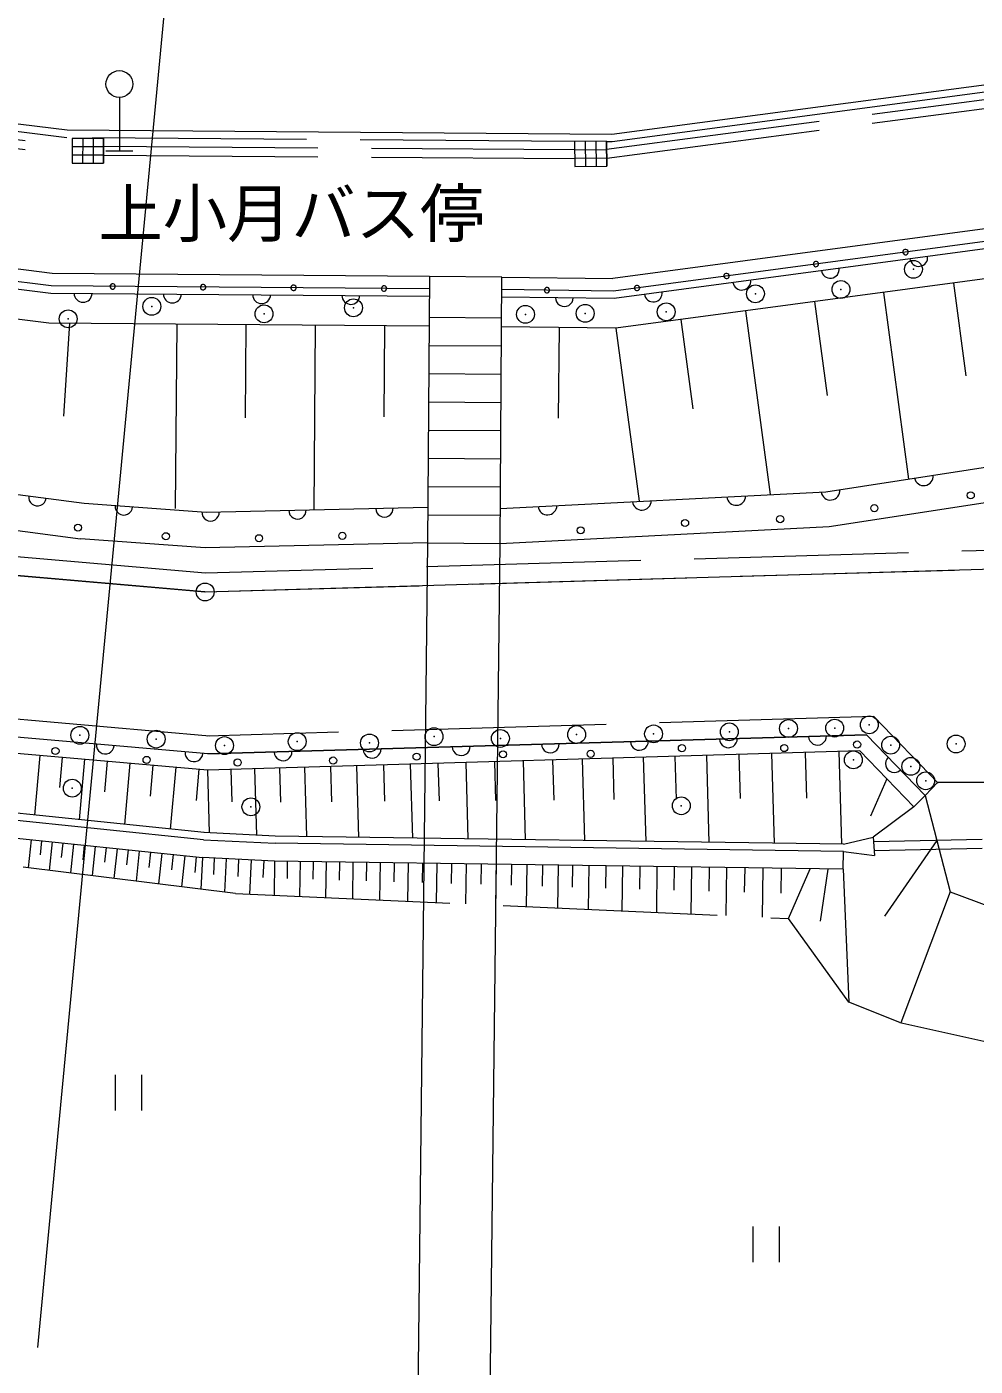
# Model space of a CAD drawing. Units: millimetres, scale not verified. Extents: x 40000 to 679997, y 20000 to 379998.
# Drawn here: x 461958 to 488519, y 243177 to 280694 of the extents above; entities that cross this region are included whole.
import ezdxf
from ezdxf.enums import TextEntityAlignment as Align

# ---------------------------------------------------------------- set-up
doc = ezdxf.new("R2010")
doc.units = ezdxf.units.MM
doc.header["$LTSCALE"] = 999.995
doc.header["$PDMODE"] = 32
doc.header["$PDSIZE"] = 500
doc.linetypes.add('DASHED', pattern=[7.5, 6, -1.5])
for name, color, linetype, lineweight in [('M-BGD', 7, 'Continuous', 13), ('M-BMK-ROW', 1, 'Continuous', 13), ('M-STR-HTXT', 7, 'Continuous', 13)]:
    doc.layers.add(name, color=color, linetype=linetype, lineweight=lineweight)
doc.styles.add('ＭＳ ゴシック', font='')
doc.styles.get('ＭＳ ゴシック').set_extended_font_data('MS Gothic')

# ---------------------------------------------------------------- blocks, each defined once
blk = doc.blocks.new('ﾌﾟﾛｯﾄﾏｰｸ-02_67')
at = {"color": 3, "linetype": 'Continuous', "lineweight": 13}
blk.add_circle((0, 0), 0.5, dxfattribs=at)

msp = doc.modelspace()

# ---------------------------------------------------------------- linework, layer by layer
at = {"layer": 'M-BGD'}
for p, q in [((441079.4, 280288.5), (463076.3, 277593.7)), ((497448.3, 280010.7), (478351.7, 277473.8)), ((464550.2, 278714.8), (464550.2, 277214.8)), ((463229.5, 277567.7), (463229.2, 276877.7)), ((463229.5, 277567.7), (463229.3, 276877.7)), ((463229.4, 277337.7), (464109.4, 277337.4)), ((464109.5, 277567.4), (463229.5, 277567.7)), ((464109.5, 277567.3), (463229.5, 277567.7)), ((463522.9, 277567.6), (463522.6, 276877.6)), ((463816.2, 277567.5), (463815.9, 276877.5)), ((464109.2, 276877.4), (464109.5, 277567.4)), ((464109.5, 277567.3), (464109.3, 276877.4)), ((478193.3, 277492.4), (477293.4, 277478.9)), ((478193.3, 277492.4), (477293.4, 277478.9)), ((477293.4, 277478.9), (477303.9, 276779)), ((477293.4, 277478.9), (477303.9, 276779)), ((477296.9, 277245.6), (478196.8, 277259.1)), ((477593.4, 277483.4), (477603.9, 276783.5)), ((477893.4, 277487.9), (477903.8, 276788)), ((478203.8, 276792.5), (478193.3, 277492.4)), ((478193.3, 277492.4), (478203.8, 276792.5)), ((478351.7, 277473.8), (478193.6, 277471)), ((463229.2, 276877.7), (464109.2, 276877.4)), ((463229.3, 277107.7), (464109.3, 277107.4)), ((463229.3, 276877.7), (464109.3, 276877.4)), ((464175.2, 277214.8), (464925.2, 277214.8)), ((477300.4, 277012.3), (478200.3, 277025.8)), ((477303.9, 276779), (478203.8, 276792.5)), ((477303.9, 276779), (478203.8, 276792.5)), ((462643.2, 273435.1), (441283.6, 276129.6)), ((493589.7, 275679.7), (478371.6, 273640.1)), ((496619.4, 275728.1), (478392.6, 273289.8)), ((478404.7, 273089.6), (493635.5, 275130.9)), ((462666.5, 273784.9), (453718.8, 274902.7)), ((453908.7, 274324.7), (462630.2, 273235.2)), ((473232.1, 273701.5), (462666.5, 273784.9)), ((473233.8, 273697.1), (473183.1, 266237.3)), ((475263.7, 273683.3), (473233.8, 273697.1)), ((475213, 266223.5), (475263.7, 273683.3)), ((475263.7, 273681), (478371.6, 273640.1)), ((487910.8, 273516.2), (488258.5, 270921.7)), ((462630.2, 273235.2), (473227.7, 273151.5)), ((473229.3, 273351.5), (462643.2, 273435.1)), ((475256.5, 273131.1), (478404.7, 273089.6)), ((478392.6, 273289.8), (475261.3, 273331)), ((485950.4, 273253.4), (486651.1, 268025.9)), ((484020.4, 272994.7), (484373.2, 270362)), ((463158.7, 272391), (462989.5, 269788.5)), ((473226.1, 272559.3), (475256, 272545.5)), ((480272.8, 272492.5), (480607.6, 269994)), ((482090.3, 272736.1), (482780.1, 267589.2)), ((466157.5, 272367.3), (466116.7, 267198.6)), ((468095.8, 272352), (468075.2, 269737)), ((470034.1, 272336.7), (469993.2, 267165.7)), ((471973.2, 272321.4), (471953, 269765.4)), ((476870.4, 272269.7), (476837, 269735.8)), ((478455.2, 272248.9), (479104.8, 267402)), ((473220.7, 271769.1), (475250.6, 271755.3)), ((473215.3, 270978.8), (475245.3, 270965)), ((473209.9, 270188.6), (475239.9, 270174.8)), ((473204.6, 269398.3), (475234.5, 269384.5)), ((484330.9, 267668.2), (493616.2, 269099.5)), ((453807, 268641.8), (463567, 267350.1)), ((473199.2, 268608.1), (475229.1, 268594.3)), ((484430.6, 266693), (493767.1, 268132.2)), ((453670.8, 267651.1), (463464.4, 266355)), ((473193.8, 267817.8), (475223.8, 267804)), ((475219.7, 267204.1), (484330.9, 267668.2)), ((463567, 267350.1), (466977.5, 267097.7)), ((466977.5, 267097.7), (473189.9, 267237.7)), ((473188.4, 267027.6), (475218.4, 267013.8)), ((475213, 266223.5), (484430.6, 266693)), ((466951.8, 266096.9), (463464.4, 266355)), ((473183.1, 266237.3), (466951.8, 266096.9)), ((473183.1, 266237.3), (475213, 266223.5)), ((467029.1, 260325.4), (423128.3, 264165.2)), ((467029.1, 260325.4), (423133.3, 264164.8)), ((467016, 259874.8), (423089.1, 263716.9)), ((466903.4, 257922.5), (424065.7, 262358.8)), ((466924, 258121.5), (424086.3, 262557.7)), ((485472.3, 260865), (467029.1, 260325.4)), ((467029.1, 260325.4), (485472.3, 260865)), ((487121.3, 259159.3), (485472.3, 260865)), ((487121.3, 259159.3), (485472.3, 260865)), ((485286.9, 260409.4), (467016, 259874.8)), ((484699.7, 260392.2), (484775.6, 257797.6)), ((486797.7, 258846.5), (485286.9, 260409.4)), ((462320.9, 260285.5), (462174.7, 258613.3)), ((462948, 260230.6), (462874.4, 259389.5)), ((463575.1, 260175.8), (463427.1, 258483.6)), ((464209.6, 260120.3), (464135.2, 259269.1)), ((464844.2, 260064.8), (464694.4, 258352.4)), ((465486.3, 260008.6), (465411, 259147.3)), ((471191.4, 259997), (471250.1, 257990.5)), ((471943.8, 260019), (471973.6, 258999.4)), ((472696.2, 260041), (472756.9, 257969)), ((473473.2, 260063.7), (473504, 259010.8)), ((474250.2, 260086.5), (474312.8, 257946.8)), ((475052.6, 260110), (475084.4, 259022.7)), ((475854.9, 260133.4), (475919.6, 257923.9)), ((476683.5, 260157.7), (476716.4, 259034.9)), ((477512.1, 260181.9), (477578.8, 257900.3)), ((478367.7, 260207), (478401.6, 259047.5)), ((479223.3, 260232), (479292.3, 257875.8)), ((480106.9, 260257.9), (480141.9, 259060.5)), ((480990.4, 260283.7), (481061.6, 257850.6)), ((481902.9, 260310.4), (481939, 259074)), ((482815.3, 260337.1), (482888.8, 257824.5)), ((483757.5, 260364.7), (483794.8, 259087.9)), ((466128.5, 259952.4), (465976.9, 258219.5)), ((466778.3, 259895.6), (466702.1, 259024)), ((467016, 259874.8), (467067.5, 258114.4)), ((467676.1, 259894.1), (467702.7, 258988.1)), ((468336.3, 259913.4), (468390.8, 258049.6)), ((469035.2, 259933.9), (469063.2, 258977.6)), ((469734.1, 259954.3), (469791, 258011.3)), ((470462.8, 259975.7), (470491.7, 258988.3)), ((486042.3, 259628), (485586.5, 258584.7)), ((446933.9, 259499.8), (466878, 257422.9)), ((486797.7, 258846.5), (487121.3, 259159.3)), ((487121.3, 259159.3), (487822.1, 256465.9)), ((486797.7, 258846.5), (485659.8, 257994.7)), ((462080.4, 257922.5), (461998.7, 257138.1)), ((462374.6, 257891.9), (462333.4, 257496.8)), ((462668.7, 257861.2), (462585.9, 257065.5)), ((462967.1, 257830.1), (462925.4, 257429.4)), ((463265.5, 257799.1), (463181.5, 256991.9)), ((463568.2, 257767.6), (463525.8, 257361.1)), ((466903.4, 257922.5), (468912.1, 257823.8)), ((484825.9, 257596.9), (468912.1, 257823.8)), ((484828.8, 257796.9), (485659.8, 257994.7)), ((485659.8, 257994.7), (485697, 257477.8)), ((487448.3, 257902.6), (485981.1, 255784.7)), ((463870.9, 257736), (463785.6, 256917.3)), ((464177.9, 257704.1), (464134.9, 257291.8)), ((464484.9, 257672.1), (464398.4, 256841.6)), ((464796.3, 257639.7), (464752.8, 257221.4)), ((465107.8, 257607.2), (465020.1, 256764.8)), ((465423.7, 257574.3), (465379.5, 257150.1)), ((465739.6, 257541.4), (465650.6, 256686.9)), ((466060.1, 257508.1), (466015.3, 257077.7)), ((466380.5, 257474.7), (466290.3, 256607.9)), ((466705.6, 257440.8), (466660.1, 257004.3)), ((466878, 257422.9), (466834.7, 256540.6)), ((467208.8, 257406.7), (467186.6, 256953.3)), ((467539.7, 257390.5), (467494.1, 256459.1)), ((467888.9, 257373.4), (467865.6, 256896.1)), ((484818.8, 257096.9), (484825.9, 257596.9)), ((484825.9, 257596.9), (485697, 257477.8)), ((484825.9, 257596.9), (485697, 257477.8)), ((468238.2, 257356.3), (468191.5, 256403)), ((468595.7, 257338.8), (468572.4, 256862.8)), ((468896.3, 257324), (468882.7, 256371.6)), ((469253.4, 257318.9), (469246.5, 256837.2)), ((469610.6, 257313.8), (469596.7, 256339.2)), ((469976.1, 257308.6), (469969, 256815.6)), ((470341.5, 257303.4), (470327.3, 256306.1)), ((470715.5, 257298.1), (470708.3, 256793.6)), ((471089.6, 257292.7), (471075, 256272.1)), ((471472.3, 257287.3), (471464.9, 256771)), ((471855, 257281.8), (471840.1, 256237.4)), ((472246.7, 257276.2), (472239.1, 256747.9)), ((472638.3, 257270.7), (472623.1, 256201.9)), ((473039.1, 257264.9), (473031.4, 256724.3)), ((473439.9, 257259.2), (473424.3, 256165.5)), ((473850, 257253.4), (473842.1, 256700.2)), ((474260.2, 257247.5), (474244.2, 256128.3)), ((474679.9, 257241.5), (474671.8, 256675.4)), ((475099.6, 257235.6), (475083.2, 256090.3)), ((475529.1, 257229.4), (475520.8, 256650.1)), ((475958.5, 257223.3), (475941.8, 256051.3)), ((476398.1, 257217), (476389.6, 256624.2)), ((476837.6, 257210.8), (476820.5, 256011.4)), ((477241.7, 257205), (477233, 256599.1)), ((477701.5, 257198.4), (477684, 255972.2)), ((478172.3, 257191.7), (478163.5, 256571.3)), ((478643.1, 257185), (478625.2, 255929.5)), ((479125.2, 257178.1), (479116.1, 256542.9)), ((479607.2, 257171.3), (479588.9, 255885.8)), ((480089.3, 257164.4), (480080, 256514.2)), ((480571.3, 257157.5), (480552.6, 255842.1)), ((481064.6, 257150.5), (481055.1, 256485.1)), ((481557.9, 257143.4), (481538.7, 255797.3)), ((482062.7, 257136.3), (482053, 256455.3)), ((482567.5, 257129.1), (482547.9, 255751.5)), ((483084.1, 257121.7), (483074.1, 256424.9)), ((483292.3, 255717.8), (483901.2, 257110)), ((484394.9, 257103), (484178, 255644.4)), ((484818.8, 257096.9), (484975.8, 253373.4)), ((487822.1, 256465.9), (486436.2, 252793.4)), ((487822.1, 256465.9), (498296.8, 252512.9)), ((464431.7, 251338.4), (464431.7, 250338.4)), ((465181.7, 250338.4), (465181.7, 251338.4)), ((482286.6, 247090.5), (482286.6, 246090.5)), ((483036.6, 246090.5), (483036.6, 247090.5))]:
    msp.add_line(p, q, dxfattribs=at)
at = {"layer": 'M-BGD', "linetype": 'DASHED'}
for p, q in [((441073, 280068.3), (463229.4, 277348.7)), ((441072.5, 279816.5), (463229.3, 277096.8)), ((478196.7, 277268.3), (497309.4, 279775)), ((478200.5, 277016.6), (497308.6, 279522.7)), ((477293.3, 277482.1), (463076.3, 277593.7)), ((464109.4, 277347.4), (477296.8, 277254)), ((464109.3, 277097.4), (477300.5, 277004)), ((466960.8, 265385.6), (453326.3, 266574.5)), ((466945.8, 264865), (453272.9, 266057.2)), ((494143.5, 266177.3), (466960.8, 265385.6)), ((466945.8, 264865), (494161.9, 265657.6)), ((467072.7, 260823.5), (423171.9, 264663.3)), ((485678.3, 261371.3), (467014.5, 260825.2)), ((487480.8, 259506.8), (485678.3, 261371.3)), ((487121.3, 259159.3), (487472.5, 259535.9)), ((487472.5, 259535.9), (494275.9, 259540.5)), ((467807.5, 256420.4), (448058.5, 258860.4)), ((496209.4, 258107.1), (485669.4, 257861.1)), ((496215.6, 257857.2), (485687.4, 257611.4)), ((467807.5, 256420.4), (483292.3, 255717.8)), ((484975.8, 253373.4), (483292.3, 255717.8)), ((486407.6, 252799.8), (484975.8, 253373.4)), ((486407.6, 252799.8), (503177, 249089))]:
    msp.add_line(p, q, dxfattribs=at)
at = {"layer": 'M-BGD'}
for points in [[(497422, 280208.9), (478339.2, 277673.9), (463089.2, 277793.6), (441095.1, 280488.1), (440274.3, 280517.4)], [(493189.3, 274223.6), (478455.2, 272248.9), (475245.4, 272291.1)], [(473221.1, 272311.6), (462574.6, 272395.6), (454316.2, 273428.2)], [(484828.8, 257796.9), (468918.4, 258023.8), (466912.2, 258122.1)], [(484818.8, 257096.9), (468896.3, 257324), (466878, 257422.9)]]:
    msp.add_lwpolyline(points, dxfattribs=at)
for centre, radius in [((464550.2, 279089.8), 375), ((488393.7, 267571.1), 100), ((485693.8, 267211.1), 100), ((463391.1, 266664.4), 100), ((480392.8, 266795.8), 100), ((483057.1, 266903.2), 100), ((465853.5, 266424.3), 100), ((468461.4, 266368.3), 100), ((470796.1, 266437.2), 100), ((477469, 266590.9), 100), ((462760.9, 260409.2), 100), ((475294.5, 260315.8), 100), ((477750.3, 260330.9), 100), ((480305, 260488.9), 100), ((483171.6, 260490.9), 100), ((485212, 260590.1), 100), ((465313.9, 260158.9), 100), ((467861.7, 260087.3), 100), ((470536.4, 260141), 100), ((472874.7, 260249), 100)]:
    msp.add_circle(centre, radius, dxfattribs=at)
for centre, radius, start, end in [((486566.8, 274383.3), 75, 13, 193), ((486566.8, 274383.3), 75, 193, 13), ((486937.6, 274233.2), 250, 187.63361, 7.63361), ((484060.6, 274048), 75, 13, 193), ((484060.6, 274048), 75, 193, 13), ((484459.8, 273901.1), 250, 187.63361, 7.63361), ((464361.7, 273421.5), 75, 13, 193), ((481554.3, 273712.7), 75, 13, 193), ((481554.3, 273712.7), 75, 193, 13), ((481982, 273569.1), 250, 187.63361, 7.63361), ((463534.5, 273228), 250, 179.54771, 359.54771), ((464361.7, 273421.5), 75, 193, 13), ((466034.4, 273208.3), 250, 179.54771, 359.54771), ((466895.3, 273401.5), 75, 13, 193), ((466895.3, 273401.5), 75, 193, 13), ((468534.3, 273188.6), 250, 179.54771, 359.54771), ((469428.9, 273381.5), 75, 13, 193), ((469428.9, 273381.5), 75, 193, 13), ((471034.2, 273168.8), 250, 179.54771, 359.54771), ((471962.5, 273361.5), 75, 13, 193), ((471962.5, 273361.5), 75, 193, 13), ((476525.5, 273314.4), 75, 13, 193), ((476525.5, 273314.4), 75, 193, 13), ((479048.1, 273377.5), 75, 13, 193), ((479048.1, 273377.5), 75, 193, 13), ((479504.1, 273237), 250, 187.63361, 7.63361), ((477014.1, 273107.9), 250, 179.2455, 359.2455), ((487077.6, 268106.8), 265, 192.00105, 5.52439), ((462254.5, 267517.3), 243.6, 170.94878, 353.97308), ((481823.9, 267555.5), 265, 186.15449, 359.67782), ((484463.7, 267702.9), 264.4, 188.95761, 5.72966), ((464675.2, 267261.7), 243.6, 174.255, 357.2793), ((469538.6, 267149), 243.6, 179.77886, 2.80316), ((471972.9, 267203.9), 243.6, 179.77886, 2.80316), ((476539.9, 267286.3), 265, 186.15449, 359.67782), ((479181.9, 267420.9), 265, 186.15449, 359.67782), ((467104.4, 267094.2), 243.6, 177.13583, 2.80031), ((481607.3, 260751.5), 249.6, 181.57662, 1.77551), ((484101.9, 260824.5), 249.6, 181.57662, 1.77551), ((464154.9, 260576.3), 249.6, 174.90183, 355.10072), ((466641.1, 260358.9), 249.6, 174.90183, 355.10072), ((469134.4, 260386.5), 249.6, 181.57662, 1.77551), ((471629, 260459.5), 249.6, 181.57662, 1.77551), ((474123.6, 260532.5), 249.6, 181.57662, 1.77551), ((476618.2, 260605.5), 249.6, 181.57662, 1.77551), ((479112.8, 260678.5), 249.6, 181.57662, 1.77551), ((486253.7, 260056.1), 249.6, 133.93058, 314.12947)]:
    msp.add_arc(centre, radius, start, end, dxfattribs=at)
for p in [(486788.4, 273900.5), (484759.4, 273336.1), (482364.1, 273215), (463116.1, 272514), (465458.8, 272862.9), (468602.3, 272653), (471106.1, 272823.2), (475923, 272639.6), (477596.4, 272666.1), (479865.5, 272710.1), (477356, 260869.7), (479511.2, 260887.4), (481633.1, 260945.4), (483290.7, 261040.2), (484583.8, 261050.9), (485552.4, 261142.5), (463445.1, 260849.1), (465581.1, 260742.4), (467494.5, 260560.4), (469532.4, 260671), (471556.2, 260634.4), (473362.7, 260811.5), (475221.8, 260760.9), (486151.7, 260573.1), (486715.1, 259977.4), (487131.7, 259575.7)]:
    msp.add_point(p, dxfattribs=at)
at = {"layer": 'M-BMK-ROW', "color": 30}
msp.add_lwpolyline([(439968.8, 267250.6), (453271.2, 266057.4), (466952.4, 264863.5), (494161.9, 265657.6), (507979.1, 266026.2), (534011.5, 266771.4), (540577.3, 266973.6), (545048.6, 268850.5), (545371.3, 267097.2), (546207, 263139.7), (541260.6, 258171.7), (541969.3, 253768.3), (544743.4, 252772.8), (547484.6, 245309.1), (553130.3, 234435.5), (559323.2, 225828.1)], dxfattribs=at)
at = {"layer": 'M-BMK-ROW'}
for centre in [(487983.7, 260606.3), (485106.4, 260159.6), (463232.4, 259366.5), (468234.8, 258845.4), (480286.8, 258875.5)]:
    msp.add_circle(centre, 250, dxfattribs=at)
for p in [(487983.7, 260606.3), (485106.4, 260159.6), (463232.4, 259366.5), (468234.8, 258845.4), (480286.8, 258875.5)]:
    msp.add_point(p, dxfattribs=at)
at = {"layer": 'M-STR-HTXT'}
for p, q in [((466489.3, 288317.8), (462253.8, 243703.7)), ((473183.1, 266237.3), (472606.6, 215968.5)), ((474636.7, 215968.5), (475213, 266223.5))]:
    msp.add_line(p, q, dxfattribs=at)

# ---------------------------------------------------------------- block references
at = {"layer": 'M-BMK-ROW', "xscale": 499.9976, "yscale": 499.9976}
msp.add_blockref('ﾌﾟﾛｯﾄﾏｰｸ-02_67', (466952.4, 264863.5), dxfattribs=at)

# ---------------------------------------------------------------- texts
at = {"layer": 'M-BGD', "style": 'ＭＳ ゴシック'}
msp.add_text('上小月バス停', height=1320, dxfattribs=at).set_placement((469367.4, 275468.9), align=Align.MIDDLE_CENTER)

doc.saveas('drawing.dxf')
